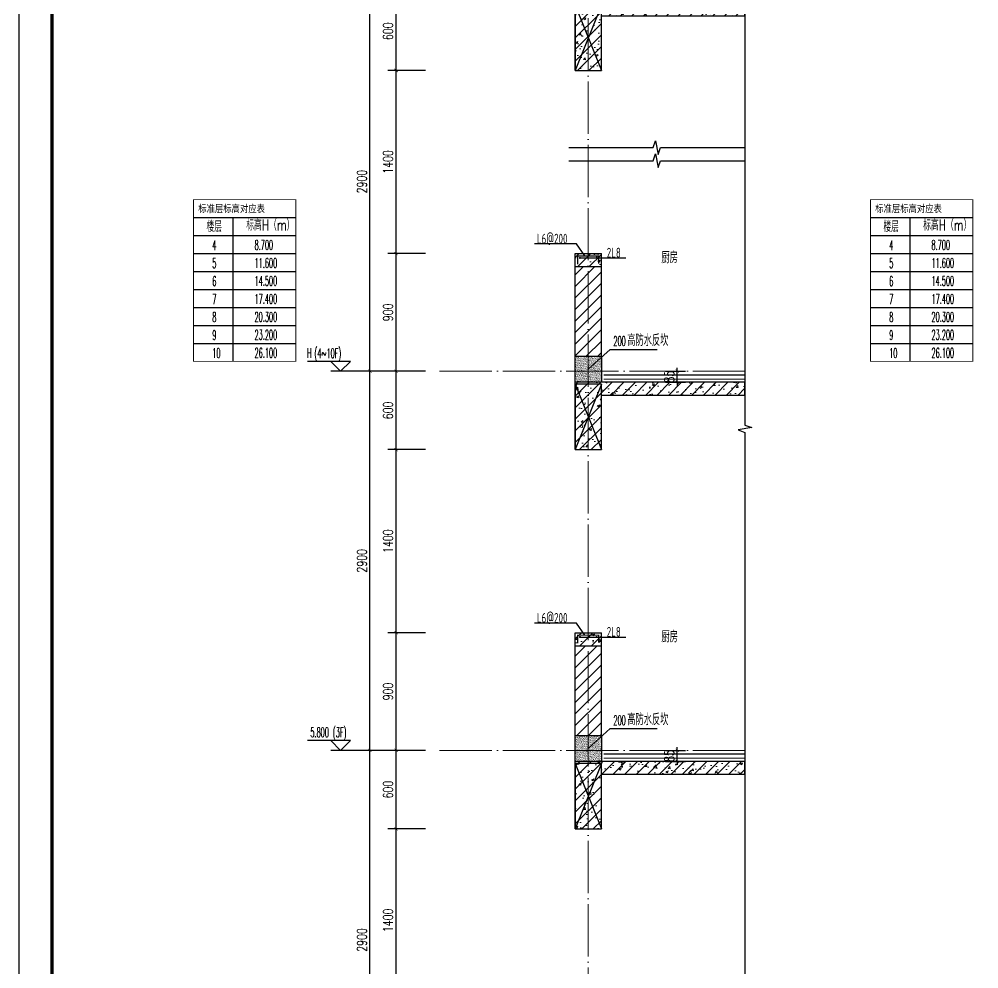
# Model space of a CAD drawing. Extents: x -668857 to 143095, y -247466 to 228182.
# Drawn here: x 104335 to 111677, y 156713 to 163975 of the extents above; entities that cross this region are included whole.
import ezdxf

# ---------------------------------------------------------------- set-up
doc = ezdxf.new("R2010")
doc.units = 0
doc.header["$LTSCALE"] = 1000
doc.linetypes.add('DOTE', pattern=[2.4200000000000004, 2, -0.2, 0.02, -0.2])
doc.layers.get('0').update_dxf_attribs({"linetype": 'CONTINUOUS'})
doc.layers.get('DEFPOINTS').update_dxf_attribs({"linetype": 'CONTINUOUS'})
for name, color, linetype in [('C-Sheet-图框', 101, 'CONTINUOUS'), ('DIM_ELEV', 3, 'CONTINUOUS'), ('DIM_IDEN', 67, 'CONTINUOUS'), ('DIM_SYMB', 3, 'CONTINUOUS'), ('PUB_DIM', 3, 'CONTINUOUS'), ('PUB_TEXT', 2, 'CONTINUOUS'), ('REIN', 6, 'CONTINUOUS'), ('S-大样-砼线', 7, 'CONTINUOUS'), ('S-引出线', 40, 'CONTINUOUS'), ('TEXT', 2, 'CONTINUOUS'), ('WALL', 5, 'CONTINUOUS'), ('yichutu', 7, 'CONTINUOUS'), ('看线', 251, 'CONTINUOUS'), ('立面-看线', 251, 'CONTINUOUS')]:
    doc.layers.add(name, color=color, linetype=linetype)
for name, color, linetype, lineweight in [('DOTE', 19, 'DOTE', 9), ('PUB_HATCH', 8, 'CONTINUOUS', 9), ('内粉刷', 37, 'CONTINUOUS', 9), ('图框', 9, 'CONTINUOUS', 18)]:
    doc.layers.add(name, color=color, linetype=linetype, lineweight=lineweight)
doc.styles.add('_TCH_DIM', font='SIMPLEX.shx', dxfattribs={"width": 0.7, "bigfont": 'GBCBIG.shx'})
doc.styles.add('_TCH_DIM_T3', font='SIMPLEX', dxfattribs={"width": 0.7058823529411765, "bigfont": 'GBCBIG'})
doc.styles.add('DIM_FONT_T3', font='SIMPLEX', dxfattribs={"width": 0.7058823529411765, "bigfont": 'GBCBIG'})
doc.styles.add('w', font='tssdeng.shx', dxfattribs={"width": 0.8, "bigfont": 'tssdchn.shx'})
doc.styles.add('宋体', font='', dxfattribs={"height": 50})
doc.styles.get('宋体').set_extended_font_data('SimSun')
doc.dimstyles.new('_TCH_ARCH&&25', dxfattribs={"dimtxt": 74.375, "dimasz": 25, "dimexe": 62.5, "dimexo": 75, "dimgap": 25, "dimtad": 1, "dimdec": 0, "dimzin": 0, "dimdsep": 46, "dimtxsty": '_TCH_DIM_T3', "dimblk": 'ARCHTICK', "dimcen": 0.09, "dimclrt": 7, "dimazin": 0, "dimtfac": 1, "dimtdec": 0, "dimtix": 1, "dimtmove": 2, "dimatfit": 3, "dimldrblk": 'ARCHTICK', "dimfxl": 0, "dimtolj": 1, "dimtzin": 0, "dimarcsym": 0})
pattern_1 = [(45, (0, 0), (-44.19417382415921, 44.19417382415922), []), (49.99999999999999, (0, 0), (179.3150456501884, -15.68803374564878), [18.75, -206.25]), (355, (0, 0), (-34.68783340325, 188.048033425003), [15, -165]), (100.4514, (14.94292, -1.307335), (144.6273454285054, 172.3598855152384), [15.9350475, -175.285528]), (46.18420000000002, (0, 50), (266.8102621564111, -41.37975358225452), [28.125, -309.3749999999999]), (96.6356, (22.23418625, 46.55167325), (233.6656763871758, 243.5294677251104), [23.902572, -262.92825]), (351.1842, (0, 50), (233.6654862834068, 243.5296502313311), [22.5, -247.5]), (21, (25, 37.5), (149.2267630296154, -100.6547226663347), [18.75, -206.25]), (326.0000000000001, (25, 37.5), (60.82883298039543, 181.2875112617133), [15, -165]), (71.4514, (37.43555825, 29.1120985), (210.0556571453725, 80.6326241774881), [15.9350475, -175.285528]), (37.50000000000001, (0, 0), (3.039963829322667, 83.22346345782788), [0, -163, 0, -167.5, 0, -165.625]), (7.499999999999999, (0, 0), (65.76738436053715, 98.60292797059006), [0, -95.5, 0, -159.25, 0, -63.125]), (327.5, (-55.75, 0), (133.4556090431022, -5.638717933594939), [0, -62.5, 0, -195, 0, -258.75]), (317.5, (-80.75, 0), (145.7965423355966, 25.02624558307943), [0, -81.25, 0, -129.5, 0, -183.75])]

# ---------------------------------------------------------------- blocks, each defined once
blk = doc.blocks.new('GFDDDDRG')
at = {"layer": '图框'}
blk.add_lwpolyline([(923309.7791572664, -107436.9617041193), (923309.7791572663, -159999.4617041193), (893609.7791572664, -159999.4617041193), (893609.7791572665, -107436.9617041193)], close=True, dxfattribs=at)
blk.add_lwpolyline([(923309.7791572664, -107436.9617041193), (923309.7791572663, -159999.4617041193), (893609.7791572664, -159999.4617041193), (893609.7791572665, -107436.9617041193)], close=True, dxfattribs=at)
at = {"layer": '图框', "const_width": 50}
blk.add_lwpolyline([(894109.7791572664, -159499.4617041193), (922809.7791572663, -159499.4617041193), (922809.7791572664, -108686.9617041193), (894109.7791572665, -108686.9617041193)], close=True, dxfattribs=at)
blk = doc.blocks.new('A$C4D992532')
at = {"layer": 'C-Sheet-图框', "color": 0}
for p, q in [((-871.8383832278196, 1099.999999999956), (-89.08579783234745, 1099.999999999956)), ((-871.8383832278196, 1099.999999999985), (-89.08579783234745, 1099.999999999985)), ((-571.5260266673286, 1099.999999999985), (-571.5260266673286, -1.455191522836685e-11)), ((-871.8383832278196, 962.4999999999854), (-89.08579783234745, 962.4999999999854)), ((-871.8383832278196, 824.9999999999854), (-89.08579783234745, 824.9999999999854)), ((-871.8383832278196, 687.4999999999854), (-89.08579783234745, 687.4999999999854)), ((-871.8383832278196, 549.9999999999854), (-89.08579783234745, 549.9999999999854)), ((-871.8383832278196, 412.4999999999854), (-89.08579783234745, 412.4999999999854)), ((-871.8383832278196, 274.9999999999854), (-89.08579783234745, 274.9999999999854)), ((-871.8383832278196, 137.4999999999854), (-89.08579783234745, 137.4999999999854))]:
    blk.add_line(p, q, dxfattribs=at)
at = {"layer": 'C-Sheet-图框', "color": 0, "const_width": 5.999999999999876}
blk.add_lwpolyline([(-871.8383832278196, -2.91038304567337e-11), (-89.08579783234745, 0), (-89.08579783234745, 1237.499999999956), (-871.8383832278196, 1237.499999999956)], close=True, dxfattribs=at)
at = {"layer": 'PUB_TEXT', "color": 2, "style": '宋体', "width": 0.8}
blk.add_text('标准层标高对应表', height=56.9620253164557, dxfattribs=at).set_placement((-835.8477062607417, 1139.932586226772))
at = {"layer": 'PUB_TEXT', "style": '_TCH_DIM'}
for s, height, width, p in [('楼层', 84.39716312056737, 0.7, (-772.7103564752033, 989.4725958884665)), ('标高H（m）', 84.39716312056737, 0.7, (-468.1956964195706, 1000.562479942731)), ('4', 74.375, 0.4941176470588236, (-728.4145376265515, 851.3391062311857)), ('8.700', 74.375, 0.4941176470588236, (-405.0415018692147, 853.2302326417557)), ('5', 74.375, 0.4941176470588236, (-728.4145376265515, 713.8391062311857)), ('11.600', 74.375, 0.4941176470588236, (-405.0415018692147, 715.7302326417266)), ('6', 74.375, 0.4941176470588236, (-728.4145376265515, 576.3391062311857)), ('14.500', 74.375, 0.4941176470588236, (-405.0415018692147, 578.2302326417266)), ('17.400', 74.375, 0.4941176470588236, (-405.0415018692147, 440.7302326417266)), ('7', 74.375, 0.4941176470588236, (-728.4145376265515, 438.8391062311857)), ('8', 74.375, 0.4941176470588236, (-728.4145376265515, 301.3391062311857)), ('20.300', 74.375, 0.4941176470588236, (-405.0415018692147, 303.2302326417266)), ('9', 74.375, 0.4941176470588236, (-728.4145376265515, 163.8391062311857)), ('23.200', 74.375, 0.4941176470588236, (-405.0415018693311, 165.7302326417266)), ('10', 74.375, 0.4941176470588236, (-728.4145376265515, 26.33910623118572)), ('26.100', 74.375, 0.4941176470588236, (-405.0415018693311, 28.23023264172662))]:
    blk.add_text(s, height=height, dxfattribs=dict(at, width=width)).set_placement(p)
blk = doc.blocks.new('yct-1051-594-26275-14850-25-1002.0')
at = {"layer": 'yichutu', "color": 7}
blk.add_lwpolyline([(0, 0), (0, 14850), (26275, 14850), (26275, 0)], close=True, dxfattribs=at)
blk = doc.blocks.new('_ArchTick')
at = {"color": 0, "linetype": 'ByBlock', "const_width": 0.15}
blk.add_lwpolyline([(-0.5, -0.5), (0.5, 0.5)], dxfattribs=at)
blk = doc.blocks.new('*D2127')
at = {"layer": 'DEFPOINTS', "color": 0}
for p in [(950479.6748192847, -117286.0823870414), (950645.6347043765, -117286.0823870414), (950479.6748192847, -117371.0823868684)]:
    blk.add_point(p, dxfattribs=at)
at = {"layer": 'PUB_DIM', "color": 0, "lineweight": -2}
for p, q in [((950554.6748192847, -117286.0823870414), (950708.1347043765, -117286.0823870414)), ((950645.6347043765, -117286.0823870414), (950645.6347043765, -117261.0823870414)), ((950645.6347043765, -117371.0823868684), (950645.6347043765, -117286.0823870414)), ((950554.6748192847, -117371.0823868684), (950708.1347043765, -117371.0823868684)), ((950645.6347043765, -117371.0823868684), (950645.6347043765, -117396.0823868684))]:
    blk.add_line(p, q, dxfattribs=at)
at = {"layer": 'PUB_DIM', "color": 0, "lineweight": -2, "xscale": 25, "yscale": 25, "zscale": 25}
for p, rotation in [((950645.6347043765, -117286.0823870414), 270), ((950645.6347043765, -117371.0823868684), 90)]:
    blk.add_blockref('_ArchTick', p, dxfattribs=dict(at, rotation=rotation))
at = {"layer": 'PUB_DIM', "color": 7, "insert": (950583.4472043765, -117328.5823869547), "char_height": 74.375, "attachment_point": 5, "rotation": 90, "style": '_TCH_DIM_T3'}
blk.add_mtext('\\A1;85', dxfattribs=at)
blk = doc.blocks.new('*D2439')
at = {"layer": 'DEFPOINTS', "color": 0}
for p in [(107219.0102313453, 157783.2258814368), (107519.010231366, 157783.2258814368), (107519.010231366, 156383.2260189572)]:
    blk.add_point(p, dxfattribs=at)
at = {"layer": 'PUB_DIM', "color": 0, "lineweight": -2}
for p, q in [((107444.010231366, 157783.2258814368), (107156.5102313453, 157783.2258814368)), ((107219.0102313453, 156383.2260189572), (107219.0102313453, 157783.2258814368)), ((107444.010231366, 156383.2260189572), (107156.5102313453, 156383.2260189572))]:
    blk.add_line(p, q, dxfattribs=at)
at = {"layer": 'PUB_DIM', "color": 0, "lineweight": -2, "xscale": 25, "yscale": 25, "zscale": 25}
for p, rotation in [((107219.0102313453, 157783.2258814368), 90), ((107219.0102313453, 156383.2260189572), 270)]:
    blk.add_blockref('_ArchTick', p, dxfattribs=dict(at, rotation=rotation))
at = {"layer": 'PUB_DIM', "color": 7, "insert": (107156.8227313453, 157083.2259501971), "char_height": 74.375, "attachment_point": 5, "rotation": 90, "style": '_TCH_DIM_T3'}
blk.add_mtext('\\A1;1400', dxfattribs=at)
blk = doc.blocks.new('*D2440')
at = {"layer": 'DEFPOINTS', "color": 0}
for p in [(107219.0102313453, 158383.2258814366), (107519.010231366, 158383.2258814366), (107519.010231366, 157783.2258814368)]:
    blk.add_point(p, dxfattribs=at)
at = {"layer": 'PUB_DIM', "color": 0, "lineweight": -2}
for p, q in [((107444.010231366, 158383.2258814366), (107156.5102313453, 158383.2258814366)), ((107219.0102313453, 157783.2258814368), (107219.0102313453, 158383.2258814366)), ((107444.010231366, 157783.2258814368), (107156.5102313453, 157783.2258814368))]:
    blk.add_line(p, q, dxfattribs=at)
at = {"layer": 'PUB_DIM', "color": 0, "lineweight": -2, "xscale": 25, "yscale": 25, "zscale": 25}
for p, rotation in [((107219.0102313453, 158383.2258814366), 90), ((107219.0102313453, 157783.2258814368), 270)]:
    blk.add_blockref('_ArchTick', p, dxfattribs=dict(at, rotation=rotation))
at = {"layer": 'PUB_DIM', "color": 7, "insert": (107156.8227313453, 158083.2258814368), "char_height": 74.375, "attachment_point": 5, "rotation": 90, "style": '_TCH_DIM_T3'}
blk.add_mtext('\\A1;600', dxfattribs=at)
blk = doc.blocks.new('*D2441')
at = {"layer": 'DEFPOINTS', "color": 0}
for p in [(107219.0102313453, 159283.2260189572), (107519.010231366, 159283.2260189572), (107519.010231366, 158383.2258814366)]:
    blk.add_point(p, dxfattribs=at)
at = {"layer": 'PUB_DIM', "color": 0, "lineweight": -2}
for p, q in [((107444.010231366, 159283.2260189572), (107156.5102313453, 159283.2260189572)), ((107219.0102313453, 158383.2258814366), (107219.0102313453, 159283.2260189572)), ((107444.010231366, 158383.2258814366), (107156.5102313453, 158383.2258814366))]:
    blk.add_line(p, q, dxfattribs=at)
at = {"layer": 'PUB_DIM', "color": 0, "lineweight": -2, "xscale": 25, "yscale": 25, "zscale": 25}
for p, rotation in [((107219.0102313453, 159283.2260189572), 90), ((107219.0102313453, 158383.2258814366), 270)]:
    blk.add_blockref('_ArchTick', p, dxfattribs=dict(at, rotation=rotation))
at = {"layer": 'PUB_DIM', "color": 7, "insert": (107156.8227313453, 158833.2259501969), "char_height": 74.375, "attachment_point": 5, "rotation": 90, "style": '_TCH_DIM_T3'}
blk.add_mtext('\\A1;900', dxfattribs=at)
blk = doc.blocks.new('*D2442')
at = {"layer": 'DEFPOINTS', "color": 0}
for p in [(107219.0102313453, 160683.2258814366), (107519.010231366, 160683.2258814366), (107519.010231366, 159283.2260189572)]:
    blk.add_point(p, dxfattribs=at)
at = {"layer": 'PUB_DIM', "color": 0, "lineweight": -2}
for p, q in [((107444.010231366, 160683.2258814366), (107156.5102313453, 160683.2258814366)), ((107219.0102313453, 159283.2260189572), (107219.0102313453, 160683.2258814366)), ((107444.010231366, 159283.2260189572), (107156.5102313453, 159283.2260189572))]:
    blk.add_line(p, q, dxfattribs=at)
at = {"layer": 'PUB_DIM', "color": 0, "lineweight": -2, "xscale": 25, "yscale": 25, "zscale": 25}
for p, rotation in [((107219.0102313453, 160683.2258814366), 90), ((107219.0102313453, 159283.2260189572), 270)]:
    blk.add_blockref('_ArchTick', p, dxfattribs=dict(at, rotation=rotation))
at = {"layer": 'PUB_DIM', "color": 7, "insert": (107156.8227313453, 159983.2259501969), "char_height": 74.375, "attachment_point": 5, "rotation": 90, "style": '_TCH_DIM_T3'}
blk.add_mtext('\\A1;1400', dxfattribs=at)
blk = doc.blocks.new('*D2443')
at = {"layer": 'DEFPOINTS', "color": 0}
for p in [(107219.0102313453, 161283.2258814363), (107519.010231366, 161283.2258814363), (107519.010231366, 160683.2258814366)]:
    blk.add_point(p, dxfattribs=at)
at = {"layer": 'PUB_DIM', "color": 0, "lineweight": -2}
for p, q in [((107444.010231366, 161283.2258814363), (107156.5102313453, 161283.2258814363)), ((107219.0102313453, 160683.2258814366), (107219.0102313453, 161283.2258814363)), ((107444.010231366, 160683.2258814366), (107156.5102313453, 160683.2258814366))]:
    blk.add_line(p, q, dxfattribs=at)
at = {"layer": 'PUB_DIM', "color": 0, "lineweight": -2, "xscale": 25, "yscale": 25, "zscale": 25}
for p, rotation in [((107219.0102313453, 161283.2258814363), 90), ((107219.0102313453, 160683.2258814366), 270)]:
    blk.add_blockref('_ArchTick', p, dxfattribs=dict(at, rotation=rotation))
at = {"layer": 'PUB_DIM', "color": 7, "insert": (107156.8227313453, 160983.2258814365), "char_height": 74.375, "attachment_point": 5, "rotation": 90, "style": '_TCH_DIM_T3'}
blk.add_mtext('\\A1;600', dxfattribs=at)
blk = doc.blocks.new('*D2444')
at = {"layer": 'DEFPOINTS', "color": 0}
for p in [(107219.0102313453, 162183.226018957), (107519.010231366, 162183.226018957), (107519.010231366, 161283.2258814363)]:
    blk.add_point(p, dxfattribs=at)
at = {"layer": 'PUB_DIM', "color": 0, "lineweight": -2}
for p, q in [((107444.010231366, 162183.226018957), (107156.5102313453, 162183.226018957)), ((107219.0102313453, 161283.2258814363), (107219.0102313453, 162183.226018957)), ((107444.010231366, 161283.2258814363), (107156.5102313453, 161283.2258814363))]:
    blk.add_line(p, q, dxfattribs=at)
at = {"layer": 'PUB_DIM', "color": 0, "lineweight": -2, "xscale": 25, "yscale": 25, "zscale": 25}
for p, rotation in [((107219.0102313453, 162183.226018957), 90), ((107219.0102313453, 161283.2258814363), 270)]:
    blk.add_blockref('_ArchTick', p, dxfattribs=dict(at, rotation=rotation))
at = {"layer": 'PUB_DIM', "color": 7, "insert": (107156.8227313453, 161733.2259501966), "char_height": 74.375, "attachment_point": 5, "rotation": 90, "style": '_TCH_DIM_T3'}
blk.add_mtext('\\A1;900', dxfattribs=at)
blk = doc.blocks.new('*D2445')
at = {"layer": 'DEFPOINTS', "color": 0}
for p in [(107219.0102313453, 163583.2258814231), (107519.010231366, 163583.2258814231), (107519.010231366, 162183.226018957)]:
    blk.add_point(p, dxfattribs=at)
at = {"layer": 'PUB_DIM', "color": 0, "lineweight": -2}
for p, q in [((107444.010231366, 163583.2258814231), (107156.5102313453, 163583.2258814231)), ((107219.0102313453, 162183.226018957), (107219.0102313453, 163583.2258814231)), ((107444.010231366, 162183.226018957), (107156.5102313453, 162183.226018957))]:
    blk.add_line(p, q, dxfattribs=at)
at = {"layer": 'PUB_DIM', "color": 0, "lineweight": -2, "xscale": 25, "yscale": 25, "zscale": 25}
for p, rotation in [((107219.0102313453, 163583.2258814231), 90), ((107219.0102313453, 162183.226018957), 270)]:
    blk.add_blockref('_ArchTick', p, dxfattribs=dict(at, rotation=rotation))
at = {"layer": 'PUB_DIM', "color": 7, "insert": (107156.8227313453, 162883.2259501901), "char_height": 74.375, "attachment_point": 5, "rotation": 90, "style": '_TCH_DIM_T3'}
blk.add_mtext('\\A1;1400', dxfattribs=at)
blk = doc.blocks.new('*D2446')
at = {"layer": 'DEFPOINTS', "color": 0}
for p in [(107219.0102313453, 164183.2258814366), (107519.010231366, 164183.2258814366), (107519.010231366, 163583.2258814231)]:
    blk.add_point(p, dxfattribs=at)
at = {"layer": 'PUB_DIM', "color": 0, "lineweight": -2}
for p, q in [((107444.010231366, 164183.2258814366), (107156.5102313453, 164183.2258814366)), ((107219.0102313453, 163583.2258814231), (107219.0102313453, 164183.2258814366)), ((107444.010231366, 163583.2258814231), (107156.5102313453, 163583.2258814231))]:
    blk.add_line(p, q, dxfattribs=at)
at = {"layer": 'PUB_DIM', "color": 0, "lineweight": -2, "xscale": 25, "yscale": 25, "zscale": 25}
for p, rotation in [((107219.0102313453, 164183.2258814366), 90), ((107219.0102313453, 163583.2258814231), 270)]:
    blk.add_blockref('_ArchTick', p, dxfattribs=dict(at, rotation=rotation))
at = {"layer": 'PUB_DIM', "color": 7, "insert": (107156.8227313453, 163883.2258814299), "char_height": 74.375, "attachment_point": 5, "rotation": 90, "style": '_TCH_DIM_T3'}
blk.add_mtext('\\A1;600', dxfattribs=at)
blk = doc.blocks.new('*D2455')
at = {"layer": 'DEFPOINTS', "color": 0}
for p in [(107019.0102313404, 158383.2258814365), (107519.0102313656, 158383.2258814365), (107519.0102313656, 155483.2258814365)]:
    blk.add_point(p, dxfattribs=at)
at = {"layer": 'PUB_DIM', "color": 0, "lineweight": -2}
for p, q in [((107444.0102313656, 158383.2258814365), (106956.5102313404, 158383.2258814365)), ((107019.0102313404, 155483.2258814365), (107019.0102313404, 158383.2258814365)), ((107444.0102313656, 155483.2258814365), (106956.5102313404, 155483.2258814365))]:
    blk.add_line(p, q, dxfattribs=at)
at = {"layer": 'PUB_DIM', "color": 0, "lineweight": -2, "xscale": 25, "yscale": 25, "zscale": 25}
for p, rotation in [((107019.0102313404, 158383.2258814365), 90), ((107019.0102313404, 155483.2258814365), 270)]:
    blk.add_blockref('_ArchTick', p, dxfattribs=dict(at, rotation=rotation))
at = {"layer": 'PUB_DIM', "color": 7, "insert": (106956.8227313404, 156933.2258814365), "char_height": 74.375, "attachment_point": 5, "rotation": 90, "style": '_TCH_DIM_T3'}
blk.add_mtext('\\A1;2900', dxfattribs=at)
blk = doc.blocks.new('*D2456')
at = {"layer": 'DEFPOINTS', "color": 0}
for p in [(107019.0102313404, 161283.2258814363), (107519.0102313656, 161283.2258814363), (107519.0102313656, 158383.2258814365)]:
    blk.add_point(p, dxfattribs=at)
at = {"layer": 'PUB_DIM', "color": 0, "lineweight": -2}
for p, q in [((107444.0102313656, 161283.2258814363), (106956.5102313404, 161283.2258814363)), ((107019.0102313404, 158383.2258814365), (107019.0102313404, 161283.2258814363)), ((107444.0102313656, 158383.2258814365), (106956.5102313404, 158383.2258814365))]:
    blk.add_line(p, q, dxfattribs=at)
at = {"layer": 'PUB_DIM', "color": 0, "lineweight": -2, "xscale": 25, "yscale": 25, "zscale": 25}
for p, rotation in [((107019.0102313404, 161283.2258814363), 90), ((107019.0102313404, 158383.2258814365), 270)]:
    blk.add_blockref('_ArchTick', p, dxfattribs=dict(at, rotation=rotation))
at = {"layer": 'PUB_DIM', "color": 7, "insert": (106956.8227313404, 159833.2258814364), "char_height": 74.375, "attachment_point": 5, "rotation": 90, "style": '_TCH_DIM_T3'}
blk.add_mtext('\\A1;2900', dxfattribs=at)
blk = doc.blocks.new('*D2457')
at = {"layer": 'DEFPOINTS', "color": 0}
for p in [(107019.0102313404, 164183.2258814365), (107519.0102313656, 164183.2258814365), (107519.0102313656, 161283.2258814363)]:
    blk.add_point(p, dxfattribs=at)
at = {"layer": 'PUB_DIM', "color": 0, "lineweight": -2}
for p, q in [((107444.0102313656, 164183.2258814365), (106956.5102313404, 164183.2258814365)), ((107019.0102313404, 161283.2258814363), (107019.0102313404, 164183.2258814365)), ((107444.0102313656, 161283.2258814363), (106956.5102313404, 161283.2258814363))]:
    blk.add_line(p, q, dxfattribs=at)
at = {"layer": 'PUB_DIM', "color": 0, "lineweight": -2, "xscale": 25, "yscale": 25, "zscale": 25}
for p, rotation in [((107019.0102313404, 164183.2258814365), 90), ((107019.0102313404, 161283.2258814363), 270)]:
    blk.add_blockref('_ArchTick', p, dxfattribs=dict(at, rotation=rotation))
at = {"layer": 'PUB_DIM', "color": 7, "insert": (106956.8227313404, 162733.2258814364), "char_height": 74.375, "attachment_point": 5, "rotation": 90, "style": '_TCH_DIM_T3'}
blk.add_mtext('\\A1;2900', dxfattribs=at)
blk = doc.blocks.new('20210809.03331612')
at = {"layer": 'REIN', "const_width": 9}
blk.add_lwpolyline([(87484.17413905729, 67998.7677169129), (87484.17413905729, 68062.57779501227), (87644.05902665015, 68062.57779501227), (87644.05902665015, 68004.6129149067)], dxfattribs=at)
at = {"layer": 'REIN', "const_width": 8}
for points in [[(87497.66146427253, 68047.51599773148, 1), (87505.66146427253, 68047.51599773148, 1)], [(87625.09821334062, 68047.51599773148, 1), (87633.09821334062, 68047.51599773148, 1)]]:
    blk.add_lwpolyline(points, format="xyb", close=True, dxfattribs=at)
at = {"layer": 'S-大样-砼线'}
for p, q in [((87465.18278815364, 67080.94484017597), (87665.18278714316, 66580.93723981472)), ((87665.18573489739, 67080.94484017394), (87465.1857362683, 66580.93723980524))]:
    blk.add_line(p, q, dxfattribs=at)
blk.add_lwpolyline([(87665.18279401632, 67080.94484017021), (87465.18278815364, 67080.94484017021), (87465.1827883278, 66580.93723980896), (87665.18279418955, 66580.93723980896)], close=True, dxfattribs=at)
at = {"layer": 'S-引出线'}
for p, q in [((87474.5888281595, 68154.83325992979), (87154.50981688779, 68154.83325992979)), ((87538.80876634456, 68062.57779501227), (87474.5888281595, 68154.83325992979)), ((87501.66146427253, 68047.51599773148), (87853.2882327484, 68047.51599773148))]:
    blk.add_line(p, q, dxfattribs=at)
at = {"layer": 'TEXT', "style": 'w', "width": 0.7}
for s, p in [('L6@200', (87171.47256206069, 68157.00294731918)), ('2L8', (87706.15828353167, 68049.90014602232))]:
    blk.add_text(s, height=75, rotation=1.867629851175362e-07, dxfattribs=at).set_placement(p)
blk = doc.blocks.new('GDGDGRDDSF')
at = {"layer": 'PUB_HATCH'}
h = blk.add_hatch(dxfattribs=at)
h.set_pattern_fill('钢筋混凝土', color=256, scale=25, style=0)
h.set_pattern_definition(pattern_1)
h.paths.add_polyline_path([(950064.492453128, -116486.082386867), (950064.492453128, -116386.082386867), (949864.492453128, -116386.082386867), (949864.492453128, -116486.082386867)])
h = blk.add_hatch(dxfattribs=at)
h.set_pattern_fill('普通砖', color=256, scale=25, style=0)
h.set_pattern_definition([(45, (0, 44.8778375), (-44.19419150182874, 44.19419150182875), [])])
h.paths.add_polyline_path([(950064.4924532418, -117171.0823858715), (950064.4924464234, -116486.0823858716), (949864.4924464234, -116486.0823878624), (949864.4924532418, -117171.0823878623)])
h = blk.add_hatch(dxfattribs=at)
h.set_pattern_fill('钢筋混凝土', color=256, scale=25, style=0)
h.set_pattern_definition(pattern_1)
h.paths.add_polyline_path([(951163.0173656499, -117371.0823868624), (949864.4924464464, -117371.0823868671), (950064.4924464087, -117471.0823868581), (951163.0173656503, -117471.0823868624)])
h = blk.add_hatch(dxfattribs=at)
h.set_pattern_fill('钢筋混凝土', color=256, scale=25, style=0)
h.set_pattern_definition(pattern_1)
h.paths.add_polyline_path([(950064.4924464234, -117886.0823868875), (950064.4924464087, -117471.0823868581), (949864.4924464464, -117371.0823868671), (949864.4924464234, -117886.0823868875)])
at = {"layer": '立面-看线'}
h = blk.add_hatch(dxfattribs=at)
h.set_pattern_fill('碎沙', color=256, scale=4)
h.set_pattern_definition([(37.50000000000001, (148811.2528025542, -502733.0348465862), (-0.32000625919681, 9.788264746586847), [0, -7.7216, 0, -8.636000000000001, 0, -8.255]), (7.499999999999999, (148811.2528025542, -502733.0348465862), (8.990465662760052, 14.33650201136708), [0, -4.1656, 0, -6.9596, 0, -2.667]), (327.5, (148805.0044025541, -502733.0348465862), (15.81984740482916, 0.028743693570914), [0, -2.54, 0, -9.144, 0, -11.938]), (317.5, (148805.0044025541, -502733.0348465862), (15.27112904944595, 4.458586465144325), [0, -1.27, 0, -5.9944, 0, -6.858])])
h.paths.add_polyline_path([(949864.4924531804, -117371.0823869525), (950064.4924532418, -117371.0823872888), (950064.4924532726, -117171.0823871234), (949864.4924532111, -117171.0823866104)])
at = {"layer": 'DIM_IDEN'}
for p, q in [((949964.4927116552, -117271.0822834729), (950131.3036268622, -117119.564789077)), ((950131.3036268622, -117119.564789077), (950491.4801384673, -117119.564789077))]:
    blk.add_line(p, q, dxfattribs=at)
at = {"layer": 'WALL'}
for p, q in [((949864.492453128, -116486.082386867), (949864.492453128, -116386.082386867)), ((949864.492453128, -116386.082386867), (950064.492453128, -116386.082386867)), ((950064.492453128, -116486.082386867), (950064.492453128, -116386.082386867)), ((949864.492453128, -116486.082386867), (950064.492453128, -116486.082386867)), ((949864.4924532418, -117171.0823878623), (949864.4924464234, -116486.0823878624)), ((950064.4924532418, -117171.0823858715), (950064.4924464234, -116486.0823858716)), ((949864.4924532418, -117171.0823878623), (950064.4924532418, -117171.0823858715)), ((951163.0173656499, -117371.0823868624), (949864.4924464464, -117371.0823868671)), ((949864.4924464234, -117886.0823868875), (949864.4924464464, -117371.0823868671)), ((951163.0173656503, -117471.0823868624), (951163.0173656499, -117371.0823868624)), ((951163.0173656503, -117471.0823868624), (950064.4924464087, -117471.0823868581)), ((950064.4924464234, -117886.0823868875), (950064.4924464087, -117471.0823868581)), ((949864.4924464234, -117886.0823868875), (950064.4924464234, -117886.0823868875))]:
    blk.add_line(p, q, dxfattribs=at)
blk.add_lwpolyline([(949864.4924531739, -117171.0823868669), (950064.4924533098, -117171.0823868669), (950064.4924533098, -117371.0823868669), (949864.4924531739, -117371.0823868669)], close=True, dxfattribs=at)
at = {"layer": '内粉刷'}
blk.add_lwpolyline([(951163.0173656499, -117346.0823868632), (950084.4924526245, -117346.0823868632)], dxfattribs=at)
at = {"layer": '看线', "color": 32}
blk.add_lwpolyline([(951163.0173656499, -117316.0823868632), (950084.4924526238, -117316.0823868632)], dxfattribs=at)
at = {"layer": 'PUB_TEXT', "style": 'DIM_FONT_T3'}
for s, height, width, p in [('厨房', 89.36170212765958, 0.7058823529411765, (950523.7105483086, -116460.4594087489)), ('200', 74.375, 0.4982698961937717, (950156.3127417214, -117093.314789077)), ('高防水反坎', 89.36170212765958, 0.7058823529411765, (950262.1950946626, -117093.314789077))]:
    blk.add_text(s, height=height, dxfattribs=dict(at, width=width)).set_placement(p)
at = {"layer": 'PUB_DIM'}
dim = blk.add_aligned_dim(p1=(950479.6748192847, -117371.0823868684), p2=(950479.6748192847, -117286.0823870414), distance=-165.95988509175368, dimstyle='_TCH_ARCH&&25', dxfattribs=at)
dim.commit()
dim.dimension.update_dxf_attribs({"geometry": '*D2127', "text_midpoint": (950583.4472043765, -117328.5823869547)})

msp = doc.modelspace()

# ---------------------------------------------------------------- linework, layer by layer
at = {"layer": 'DIM_ELEV'}
for p, q in [((106869.0102313395, 161358.2258814363), (106541.0102313395, 161358.2258814363)), ((106794.0102313395, 161283.2258814363), (106719.0102313395, 161358.2258814363)), ((106794.0102313395, 161283.2258814363), (106869.0102313395, 161358.2258814363)), ((107219.0102313453, 161283.2258814363), (106719.0102313395, 161283.2258814363)), ((106869.0102313395, 158458.2258814365), (106541.0102313395, 158458.2258814365)), ((106794.0102313395, 158383.2258814365), (106719.0102313395, 158458.2258814365)), ((106794.0102313395, 158383.2258814365), (106869.0102313395, 158458.2258814365)), ((107219.0102313453, 158383.2258814365), (106719.0102313395, 158383.2258814365))]:
    msp.add_line(p, q, dxfattribs=at)
at = {"layer": 'DIM_SYMB'}
msp.add_lwpolyline([(109887.7293076726, 170503.2258844901), (109887.7293076721, 160871.3497381603), (109940.2293076721, 160852.2413008612), (109835.2293076721, 160833.7269678869), (109887.7293076721, 160815.0997381603), (109887.7293076717, 151183.2235918305)], dxfattribs=at)
at = {"layer": 'DIM_SYMB', "color": 5}
for points in [[(108539.2043951504, 162993.1721636243), (109185.3418514115, 162993.1721636242), (109204.4502887105, 163045.6721636242), (109222.9646216849, 162940.6721636242), (109241.5918514115, 162993.1721636242), (109887.7293076724, 162993.1721636242)], [(108539.2043951504, 162893.1721636243), (109185.3418514115, 162893.1721636242), (109204.4502887105, 162945.6721636242), (109222.9646216849, 162840.6721636242), (109241.5918514115, 162893.1721636242), (109887.7293076724, 162893.1721636242)]]:
    msp.add_lwpolyline(points, dxfattribs=at)
at = {"layer": 'DOTE', "color": 1, "linetype": 'DOTE', "ltscale": 0.2}
for p, q in [((108689.2043884458, 151483.2235918305), (108689.2043884458, 171083.2258814365)), ((109887.7293076721, 161283.2258814363), (107519.010231366, 161283.2258814363)), ((109887.7293076721, 158383.2258814365), (107519.010231366, 158383.2258814365))]:
    msp.add_line(p, q, dxfattribs=at)

# ---------------------------------------------------------------- block references
at = {"xscale": 0.5, "yscale": 0.5, "zscale": 0.5}
msp.add_blockref('GFDDDDRG', (-342469.7360691699, 227309.7314960265), dxfattribs=at)
for name, p in [('GDGDGRDDSF', (-841275.2880579777, 281469.3084058244)), ('A$C4D992532', (106541.0102313395, 161358.2258814363)), ('A$C4D992532', (111719.9392495371, 161358.2258814363)), ('GDGDGRDDSF', (-841275.2880579778, 278569.3084058241)), ('GDGDGRDDSF', (-841275.2880579778, 275669.3084058244))]:
    msp.add_blockref(name, p)
at = {"layer": 'S-大样-砼线'}
for p in [(21124.02160130255, 97002.28878012334), (21124.02160130243, 94102.28877912753), (21124.02160800702, 91202.28877912776)]:
    msp.add_blockref('20210809.03331612', p, dxfattribs=at)
at = {"layer": 'yichutu', "rotation": 270}
msp.add_blockref('yct-1051-594-26275-14850-25-1002.0', (104335.1535094633, 173591.2506439668), dxfattribs=at)

# ---------------------------------------------------------------- texts
at = {"layer": 'PUB_TEXT', "style": '_TCH_DIM', "width": 0.4941176470588236}
for s, p in [('H', (106538.4102313394, 161384.4758814363)), ('(4~10F)', (106594.1852313395, 161383.2508814363)), ('5.800', (106562.9102313394, 158484.4758814365)), ('(3F)', (106735.0602313395, 158483.2508814365))]:
    msp.add_text(s, height=74.375, dxfattribs=at).set_placement(p)

# ---------------------------------------------------------------- dimensions: what is measured, and where the dimension line sits
at = {"layer": 'PUB_DIM'}
for p1, p2, distance, picture, middle in [((107519.0102313656, 161283.2258814363), (107519.0102313656, 164183.2258814365), 500.00000002518937, '*D2457', (106956.8227313404, 162733.2258814364)), ((107519.010231366, 163583.2258814231), (107519.010231366, 164183.2258814366), 300.0000000207074, '*D2446', (107156.8227313453, 163883.2258814299)), ((107519.010231366, 162183.226018957), (107519.010231366, 163583.2258814231), 300.0000000207074, '*D2445', (107156.8227313453, 162883.2259501901)), ((107519.010231366, 161283.2258814363), (107519.010231366, 162183.226018957), 300.0000000207074, '*D2444', (107156.8227313453, 161733.2259501966)), ((107519.0102313656, 158383.2258814365), (107519.0102313656, 161283.2258814363), 500.00000002518937, '*D2456', (106956.8227313404, 159833.2258814364)), ((107519.010231366, 160683.2258814366), (107519.010231366, 161283.2258814363), 300.0000000207074, '*D2443', (107156.8227313453, 160983.2258814365)), ((107519.010231366, 159283.2260189572), (107519.010231366, 160683.2258814366), 300.0000000207074, '*D2442', (107156.8227313453, 159983.2259501969)), ((107519.010231366, 158383.2258814366), (107519.010231366, 159283.2260189572), 300.0000000207074, '*D2441', (107156.8227313453, 158833.2259501969)), ((107519.0102313656, 155483.2258814365), (107519.0102313656, 158383.2258814365), 500.00000002518937, '*D2455', (106956.8227313404, 156933.2258814365)), ((107519.010231366, 157783.2258814368), (107519.010231366, 158383.2258814366), 300.0000000207074, '*D2440', (107156.8227313453, 158083.2258814368)), ((107519.010231366, 156383.2260189572), (107519.010231366, 157783.2258814368), 300.0000000207074, '*D2439', (107156.8227313453, 157083.2259501971))]:
    dim = msp.add_aligned_dim(p1=p1, p2=p2, distance=distance, dimstyle='_TCH_ARCH&&25', dxfattribs=at)
    dim.commit()
    dim.dimension.update_dxf_attribs({"geometry": picture, "text_midpoint": middle})

doc.saveas('drawing.dxf')
